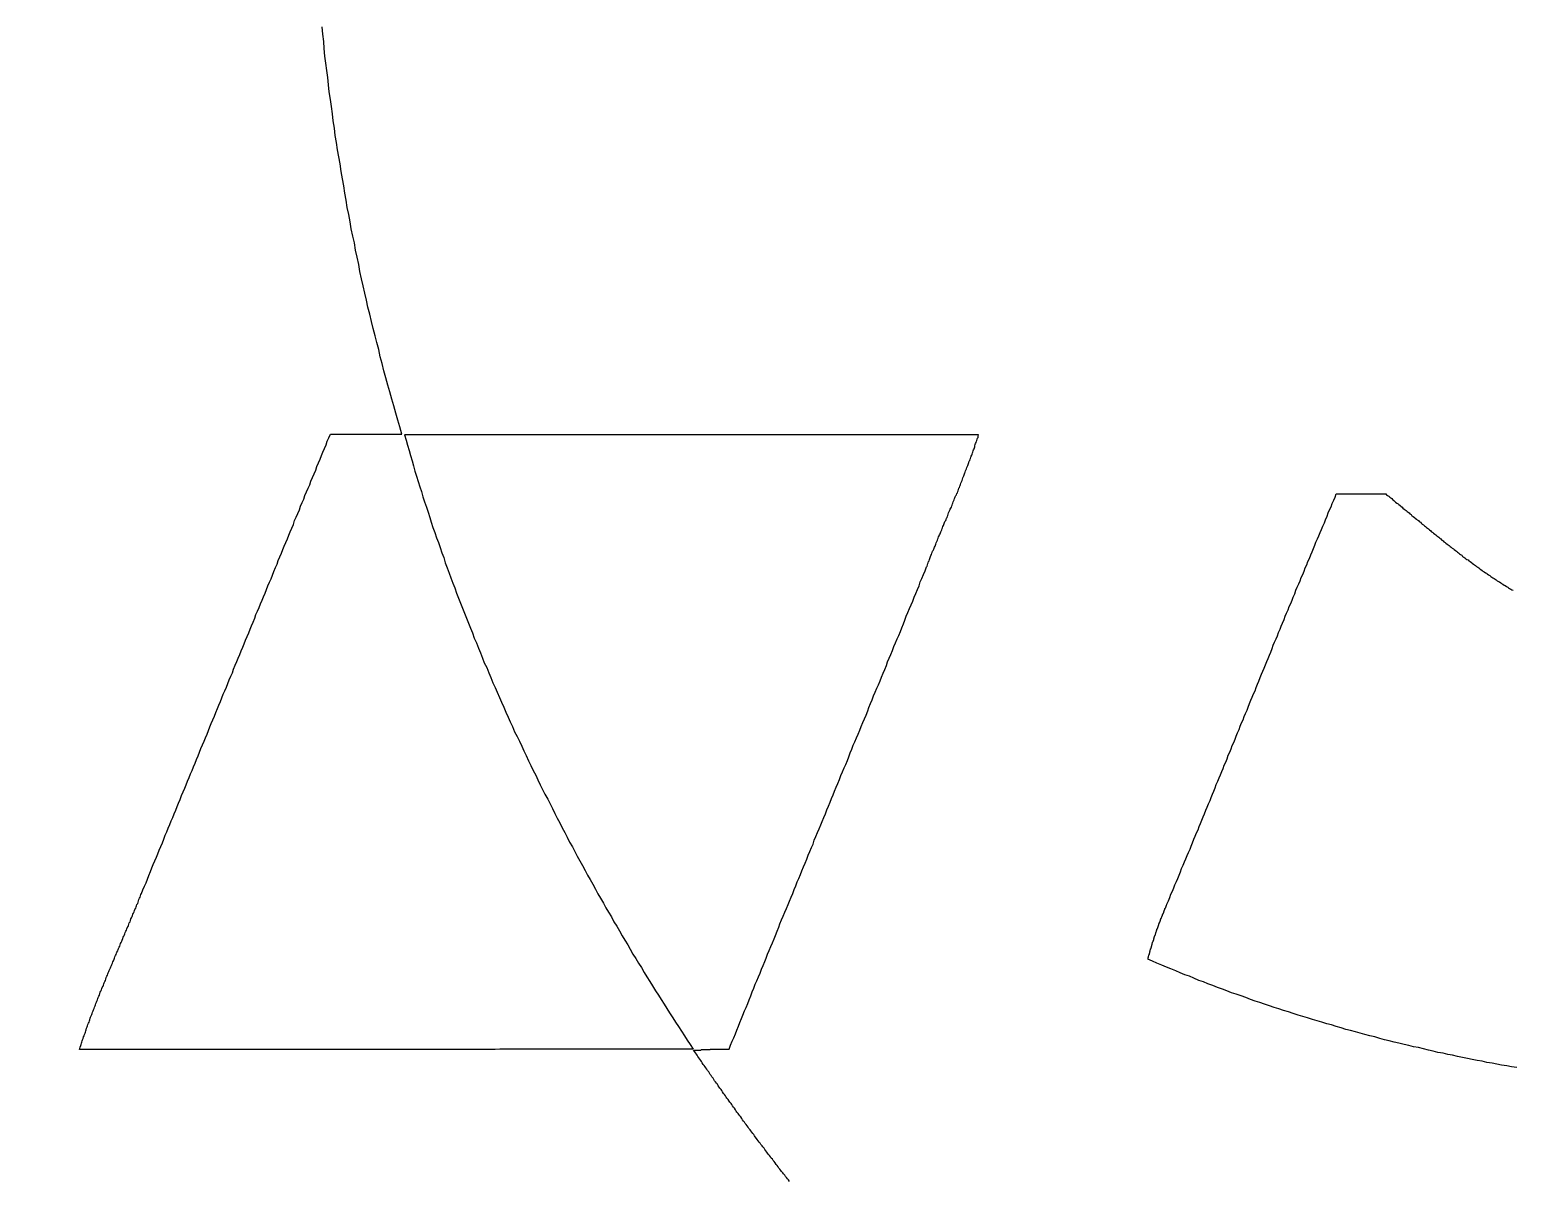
# Model space of a CAD drawing. Extents: x 0 to 712, y 0 to 505.
# Drawn here: x 165.44 to 181.64, y 425 to 437.59 of the extents above; entities that cross this region are included whole.
import ezdxf

# ---------------------------------------------------------------- set-up
doc = ezdxf.new("R2010")
doc.units = 0
doc.layers.add('GRAVIRANJE', color=3, linetype='CONTINUOUS')
doc.layers.add('IZREZ', color=7, linetype='CONTINUOUS')

msp = doc.modelspace()

# ---------------------------------------------------------------- linework, layer by layer
at = {"layer": 'GRAVIRANJE'}
for points in [[(173.743, 424.991), (173.73, 425.009), (173.721, 425.022), (173.708, 425.035), (173.699, 425.048), (173.691, 425.061), (173.678, 425.074), (173.669, 425.087), (173.656, 425.1), (173.647, 425.113), (173.638, 425.126), (173.625, 425.139), (173.617, 425.153), (173.608, 425.166), (173.595, 425.179), (173.586, 425.196), (173.573, 425.209), (173.564, 425.222), (173.556, 425.235), (173.543, 425.248), (173.534, 425.261), (173.525, 425.275), (173.512, 425.288), (173.503, 425.301), (173.495, 425.314), (173.482, 425.327), (173.473, 425.34), (173.464, 425.357), (173.451, 425.37), (173.442, 425.383), (173.429, 425.396), (173.421, 425.41), (173.412, 425.423), (173.399, 425.436), (173.39, 425.449), (173.381, 425.462), (173.368, 425.479), (173.36, 425.492), (173.351, 425.505), (173.342, 425.518), (173.329, 425.532), (173.32, 425.545), (173.312, 425.558), (173.299, 425.571), (173.29, 425.584), (173.281, 425.601), (173.268, 425.614), (173.259, 425.627), (173.251, 425.64), (173.238, 425.653), (173.229, 425.667), (173.22, 425.68), (173.212, 425.697), (173.199, 425.71), (173.19, 425.723), (173.181, 425.736), (173.168, 425.749), (173.159, 425.762), (173.151, 425.775), (173.142, 425.793), (173.129, 425.806), (173.12, 425.819), (173.111, 425.832), (173.103, 425.845), (173.09, 425.858), (173.081, 425.871), (173.072, 425.889), (173.059, 425.902), (173.05, 425.915), (173.042, 425.928), (173.033, 425.941), (173.02, 425.954), (173.011, 425.971), (173.002, 425.985), (172.994, 425.998), (172.981, 426.011), (172.972, 426.024), (172.963, 426.037), (172.955, 426.054), (172.946, 426.067), (172.933, 426.08), (172.924, 426.093), (172.915, 426.107), (172.907, 426.12), (172.894, 426.137), (172.885, 426.15), (172.876, 426.163), (172.867, 426.176), (172.859, 426.189), (172.846, 426.207), (172.837, 426.22), (172.828, 426.233), (172.82, 426.246), (172.811, 426.259), (172.798, 426.272), (172.789, 426.289), (172.78, 426.303), (172.772, 426.316), (172.763, 426.329), (172.75, 426.342), (172.741, 426.359), (172.732, 426.372), (172.724, 426.385), (172.715, 426.398), (172.706, 426.411), (172.693, 426.429), (172.698, 426.429), (172.702, 426.429), (172.702, 426.429), (172.706, 426.429), (172.711, 426.429), (172.715, 426.429), (172.715, 426.429), (172.719, 426.429), (172.724, 426.429), (172.724, 426.429), (172.728, 426.429), (172.732, 426.429), (172.732, 426.429), (172.737, 426.429), (172.741, 426.429), (172.745, 426.429), (172.745, 426.429), (172.75, 426.429), (172.754, 426.429), (172.754, 426.429), (172.759, 426.429), (172.763, 426.429), (172.763, 426.429), (172.767, 426.429), (172.772, 426.429), (172.776, 426.433), (172.776, 426.433), (172.78, 426.433), (172.785, 426.433), (172.785, 426.433), (172.789, 426.433), (172.793, 426.433), (172.793, 426.433), (172.798, 426.433), (172.802, 426.433), (172.806, 426.433), (172.806, 426.433), (172.811, 426.433), (172.815, 426.433), (172.815, 426.433), (172.82, 426.433), (172.824, 426.433), (172.824, 426.433), (172.828, 426.433), (172.833, 426.433), (172.837, 426.433), (172.837, 426.433), (172.841, 426.433), (172.846, 426.433), (172.846, 426.433), (172.85, 426.433), (172.854, 426.433), (172.859, 426.433), (172.859, 426.433), (172.863, 426.433), (172.867, 426.433), (172.867, 426.433), (172.872, 426.433), (172.876, 426.433), (172.876, 426.438), (172.881, 426.438), (172.885, 426.438), (172.889, 426.438), (172.889, 426.438), (172.894, 426.438), (172.898, 426.438), (172.898, 426.438), (172.902, 426.438), (172.907, 426.438), (172.911, 426.438), (172.911, 426.438), (172.915, 426.438), (172.92, 426.438), (172.92, 426.438), (172.924, 426.438), (172.928, 426.438), (172.928, 426.438), (172.933, 426.438), (172.937, 426.438), (172.942, 426.438), (172.942, 426.438), (172.946, 426.438), (172.95, 426.438), (172.95, 426.438), (172.955, 426.438), (172.959, 426.438), (172.959, 426.438), (172.963, 426.438), (172.968, 426.438), (172.972, 426.438), (172.972, 426.438), (172.976, 426.438), (172.981, 426.438), (172.981, 426.438), (172.985, 426.438), (172.989, 426.438), (172.994, 426.438), (172.994, 426.438), (172.998, 426.438), (173.002, 426.438), (173.002, 426.438), (173.007, 426.438), (173.011, 426.438), (173.011, 426.438), (173.016, 426.438), (173.02, 426.438), (173.024, 426.438), (173.024, 426.438), (173.029, 426.438), (173.033, 426.438), (173.033, 426.438), (173.037, 426.438), (173.042, 426.438), (173.042, 426.438), (173.046, 426.438), (173.05, 426.438), (173.05, 426.438), (173.055, 426.438), (173.059, 426.438), (173.063, 426.438), (173.063, 426.438), (173.068, 426.438), (173.072, 426.438), (173.072, 426.438), (173.077, 426.438), (173.081, 426.438), (173.081, 426.438), (173.098, 426.481), (173.116, 426.525), (173.133, 426.564), (173.151, 426.607), (173.168, 426.647), (173.185, 426.69), (173.199, 426.729), (173.216, 426.773), (173.233, 426.812), (173.251, 426.856), (173.268, 426.895), (173.286, 426.939), (173.303, 426.978), (173.32, 427.021), (173.334, 427.065), (173.351, 427.104), (173.368, 427.148), (173.386, 427.187), (173.403, 427.23), (173.421, 427.27), (173.438, 427.313), (173.456, 427.352), (173.473, 427.396), (173.486, 427.435), (173.503, 427.479), (173.521, 427.518), (173.538, 427.561), (173.556, 427.601), (173.573, 427.644), (173.591, 427.683), (173.608, 427.727), (173.625, 427.771), (173.638, 427.81), (173.656, 427.853), (173.673, 427.892), (173.691, 427.936), (173.708, 427.975), (173.726, 428.019), (173.743, 428.058), (173.76, 428.102), (173.778, 428.141), (173.795, 428.184), (173.813, 428.224), (173.826, 428.267), (173.843, 428.306), (173.861, 428.35), (173.878, 428.389), (173.895, 428.433), (173.913, 428.472), (173.93, 428.515), (173.948, 428.559), (173.965, 428.598), (173.983, 428.642), (174, 428.681), (174.013, 428.724), (174.031, 428.764), (174.048, 428.807), (174.065, 428.846), (174.083, 428.89), (174.1, 428.929), (174.118, 428.973), (174.135, 429.012), (174.152, 429.056), (174.17, 429.095), (174.187, 429.138), (174.2, 429.178), (174.218, 429.221), (174.235, 429.26), (174.253, 429.304), (174.27, 429.343), (174.288, 429.387), (174.305, 429.43), (174.322, 429.469), (174.34, 429.513), (174.357, 429.552), (174.375, 429.596), (174.392, 429.635), (174.405, 429.678), (174.423, 429.718), (174.44, 429.761), (174.457, 429.8), (174.475, 429.844), (174.492, 429.883), (174.51, 429.927), (174.527, 429.966), (174.545, 430.009), (174.562, 430.049), (174.579, 430.092), (174.597, 430.136), (174.61, 430.175), (174.627, 430.219), (174.645, 430.258), (174.662, 430.301), (174.68, 430.341), (174.697, 430.384), (174.714, 430.423), (174.732, 430.467), (174.749, 430.506), (174.767, 430.55), (174.784, 430.589), (174.802, 430.632), (174.815, 430.672), (174.832, 430.715), (174.849, 430.754), (174.867, 430.798), (174.884, 430.841), (174.902, 430.881), (174.919, 430.924), (174.937, 430.963), (174.954, 431.007), (174.971, 431.046), (174.989, 431.09), (175.002, 431.129), (175.019, 431.173), (175.037, 431.212), (175.054, 431.255), (175.072, 431.295), (175.089, 431.338), (175.106, 431.382), (175.124, 431.421), (175.141, 431.464), (175.159, 431.504), (175.172, 431.547), (175.189, 431.586), (175.207, 431.63), (175.224, 431.669), (175.241, 431.713), (175.246, 431.721), (175.25, 431.734), (175.255, 431.748), (175.259, 431.756), (175.263, 431.769), (175.268, 431.778), (175.272, 431.791), (175.276, 431.804), (175.281, 431.813), (175.285, 431.826), (175.289, 431.835), (175.294, 431.848), (175.298, 431.861), (175.302, 431.87), (175.307, 431.883), (175.311, 431.891), (175.32, 431.904), (175.324, 431.917), (175.329, 431.926), (175.333, 431.939), (175.337, 431.948), (175.342, 431.961), (175.346, 431.974), (175.35, 431.983), (175.355, 431.996), (175.359, 432.005), (175.363, 432.018), (175.368, 432.026), (175.372, 432.039), (175.377, 432.052), (175.381, 432.061), (175.39, 432.074), (175.394, 432.083), (175.398, 432.096), (175.403, 432.109), (175.407, 432.118), (175.411, 432.131), (175.416, 432.14), (175.42, 432.153), (175.424, 432.166), (175.429, 432.174), (175.433, 432.187), (175.437, 432.196), (175.442, 432.209), (175.451, 432.218), (175.455, 432.231), (175.459, 432.244), (175.464, 432.253), (175.468, 432.266), (175.472, 432.275), (175.477, 432.288), (175.481, 432.301), (175.485, 432.309), (175.49, 432.323), (175.494, 432.331), (175.498, 432.344), (175.507, 432.353), (175.512, 432.366), (175.516, 432.379), (175.52, 432.388), (175.525, 432.401), (175.529, 432.41), (175.533, 432.423), (175.538, 432.436), (175.542, 432.445), (175.546, 432.458), (175.551, 432.466), (175.555, 432.479), (175.559, 432.492), (175.568, 432.501), (175.573, 432.514), (175.577, 432.523), (175.581, 432.536), (175.586, 432.545), (175.59, 432.558), (175.594, 432.571), (175.599, 432.58), (175.603, 432.593), (175.607, 432.601), (175.612, 432.614), (175.616, 432.627), (175.62, 432.636), (175.625, 432.649), (175.629, 432.658), (175.634, 432.671), (175.638, 432.684), (175.642, 432.693), (175.647, 432.706), (175.651, 432.719), (175.655, 432.728), (175.66, 432.741), (175.664, 432.749), (175.668, 432.762), (175.673, 432.776), (175.677, 432.784), (175.681, 432.797), (175.686, 432.806), (175.69, 432.819), (175.695, 432.832), (175.699, 432.841), (175.703, 432.854), (175.708, 432.867), (175.712, 432.876), (175.716, 432.889), (175.721, 432.898), (175.725, 432.911), (175.729, 432.924), (175.734, 432.932), (175.738, 432.945), (175.742, 432.959), (175.747, 432.967), (175.751, 432.98), (175.755, 432.993), (175.76, 433.002), (175.764, 433.015), (175.769, 433.024), (175.769, 433.037), (175.773, 433.05), (175.777, 433.059), (175.782, 433.072), (175.786, 433.085), (175.79, 433.094), (175.795, 433.107), (175.799, 433.12), (175.803, 433.128), (175.803, 433.141), (175.808, 433.155), (175.76, 433.155), (175.712, 433.155), (175.66, 433.155), (175.612, 433.155), (175.564, 433.155), (175.512, 433.155), (175.464, 433.155), (175.416, 433.155), (175.363, 433.155), (175.316, 433.155), (175.268, 433.155), (175.215, 433.155), (175.167, 433.155), (175.12, 433.155), (175.067, 433.155), (175.019, 433.155), (174.971, 433.155), (174.919, 433.155), (174.871, 433.155), (174.823, 433.155), (174.771, 433.155), (174.723, 433.155), (174.675, 433.155), (174.623, 433.155), (174.575, 433.155), (174.527, 433.155), (174.475, 433.155), (174.427, 433.155), (174.379, 433.155), (174.327, 433.155), (174.279, 433.155), (174.231, 433.155), (174.179, 433.155), (174.131, 433.155), (174.078, 433.155), (174.031, 433.155), (173.983, 433.155), (173.93, 433.155), (173.882, 433.155), (173.834, 433.155), (173.782, 433.155), (173.734, 433.155), (173.686, 433.155), (173.634, 433.155), (173.586, 433.155), (173.538, 433.155), (173.486, 433.155), (173.438, 433.155), (173.39, 433.155), (173.338, 433.155), (173.29, 433.155), (173.242, 433.155), (173.19, 433.155), (173.142, 433.155), (173.094, 433.155), (173.042, 433.155), (172.994, 433.155), (172.946, 433.155), (172.894, 433.155), (172.846, 433.155), (172.793, 433.155), (172.745, 433.155), (172.698, 433.155), (172.645, 433.155), (172.597, 433.155), (172.549, 433.155), (172.497, 433.155), (172.449, 433.155), (172.401, 433.155), (172.349, 433.155), (172.301, 433.155), (172.253, 433.155), (172.201, 433.155), (172.153, 433.155), (172.105, 433.155), (172.053, 433.155), (172.005, 433.155), (171.957, 433.155), (171.905, 433.155), (171.857, 433.155), (171.809, 433.155), (171.757, 433.155), (171.709, 433.155), (171.661, 433.155), (171.609, 433.155), (171.561, 433.155), (171.508, 433.155), (171.46, 433.155), (171.413, 433.155), (171.36, 433.155), (171.312, 433.155), (171.264, 433.155), (171.212, 433.155), (171.164, 433.155), (171.116, 433.155), (171.064, 433.155), (171.016, 433.155), (170.968, 433.155), (170.916, 433.155), (170.868, 433.155), (170.82, 433.155), (170.768, 433.155), (170.72, 433.155), (170.672, 433.155), (170.62, 433.155), (170.572, 433.155), (170.524, 433.155), (170.472, 433.155), (170.424, 433.155), (170.376, 433.155), (170.324, 433.155), (170.276, 433.155), (170.228, 433.155), (170.175, 433.155), (170.128, 433.155), (170.08, 433.155), (170.027, 433.155), (169.979, 433.155), (169.932, 433.155), (169.879, 433.155), (169.831, 433.155), (169.783, 433.155), (169.731, 433.155), (169.683, 433.155), (169.635, 433.155), (169.583, 433.155), (169.535, 433.155), (169.553, 433.098), (169.566, 433.041), (169.583, 432.985), (169.6, 432.928), (169.618, 432.871), (169.631, 432.815), (169.648, 432.758), (169.666, 432.702), (169.683, 432.645), (169.701, 432.588), (169.718, 432.536), (169.735, 432.479), (169.753, 432.423), (169.775, 432.366), (169.792, 432.309), (169.81, 432.253), (169.827, 432.201), (169.844, 432.144), (169.866, 432.087), (169.884, 432.031), (169.905, 431.978), (169.923, 431.922), (169.94, 431.865), (169.962, 431.813), (169.979, 431.756), (170.001, 431.7), (170.023, 431.643), (170.04, 431.591), (170.062, 431.534), (170.084, 431.482), (170.101, 431.425), (170.123, 431.369), (170.145, 431.316), (170.167, 431.26), (170.189, 431.207), (170.21, 431.151), (170.232, 431.098), (170.254, 431.042), (170.276, 430.99), (170.297, 430.933), (170.319, 430.881), (170.341, 430.824), (170.363, 430.772), (170.385, 430.715), (170.406, 430.663), (170.432, 430.611), (170.454, 430.554), (170.476, 430.502), (170.498, 430.445), (170.524, 430.393), (170.546, 430.341), (170.572, 430.284), (170.594, 430.232), (170.62, 430.179), (170.642, 430.123), (170.668, 430.07), (170.689, 430.018), (170.716, 429.966), (170.737, 429.909), (170.764, 429.857), (170.79, 429.805), (170.816, 429.752), (170.838, 429.7), (170.864, 429.648), (170.89, 429.591), (170.916, 429.539), (170.942, 429.487), (170.968, 429.435), (170.99, 429.382), (171.016, 429.33), (171.042, 429.278), (171.068, 429.225), (171.099, 429.173), (171.125, 429.121), (171.151, 429.069), (171.177, 429.016), (171.203, 428.964), (171.23, 428.912), (171.256, 428.86), (171.286, 428.807), (171.312, 428.755), (171.339, 428.703), (171.369, 428.65), (171.395, 428.598), (171.421, 428.55), (171.452, 428.498), (171.478, 428.446), (171.508, 428.393), (171.535, 428.341), (171.565, 428.293), (171.591, 428.241), (171.622, 428.189), (171.648, 428.136), (171.678, 428.089), (171.709, 428.036), (171.735, 427.984), (171.765, 427.936), (171.796, 427.884), (171.822, 427.831), (171.853, 427.784), (171.883, 427.731), (171.913, 427.679), (171.944, 427.631), (171.974, 427.579), (172.001, 427.531), (172.031, 427.479), (172.062, 427.431), (172.092, 427.378), (172.123, 427.331), (172.153, 427.278), (172.184, 427.23), (172.214, 427.178), (172.245, 427.13), (172.279, 427.078), (172.31, 427.03), (172.34, 426.982), (172.371, 426.93), (172.401, 426.882), (172.432, 426.834), (172.467, 426.782), (172.497, 426.734), (172.528, 426.686), (172.563, 426.634), (172.593, 426.586), (172.624, 426.538), (172.658, 426.49), (172.689, 426.438), (172.637, 426.438), (172.584, 426.438), (172.532, 426.438), (172.48, 426.438), (172.423, 426.438), (172.371, 426.438), (172.319, 426.438), (172.266, 426.438), (172.214, 426.438), (172.162, 426.438), (172.11, 426.438), (172.057, 426.438), (172.001, 426.438), (171.948, 426.438), (171.896, 426.438), (171.844, 426.438), (171.792, 426.438), (171.739, 426.438), (171.687, 426.438), (171.635, 426.438), (171.578, 426.438), (171.526, 426.438), (171.474, 426.438), (171.421, 426.438), (171.369, 426.438), (171.317, 426.438), (171.264, 426.438), (171.212, 426.438), (171.156, 426.438), (171.103, 426.438), (171.051, 426.438), (170.999, 426.438), (170.946, 426.438), (170.894, 426.438), (170.842, 426.438), (170.79, 426.438), (170.733, 426.438), (170.681, 426.438), (170.628, 426.438), (170.576, 426.438), (170.524, 426.433), (170.472, 426.433), (170.419, 426.433), (170.367, 426.433), (170.31, 426.433), (170.258, 426.433), (170.206, 426.433), (170.154, 426.433), (170.101, 426.433), (170.049, 426.433), (169.997, 426.433), (169.945, 426.433), (169.888, 426.433), (169.836, 426.433), (169.783, 426.433), (169.731, 426.433), (169.679, 426.433), (169.627, 426.433), (169.574, 426.433), (169.522, 426.433), (169.465, 426.433), (169.413, 426.433), (169.361, 426.433), (169.309, 426.433), (169.256, 426.433), (169.204, 426.433), (169.152, 426.433), (169.095, 426.433), (169.043, 426.433), (168.991, 426.433), (168.938, 426.433), (168.886, 426.433), (168.834, 426.433), (168.782, 426.433), (168.729, 426.433), (168.673, 426.433), (168.62, 426.433), (168.568, 426.433), (168.516, 426.433), (168.464, 426.433), (168.411, 426.433), (168.359, 426.433), (168.307, 426.433), (168.25, 426.433), (168.198, 426.433), (168.146, 426.433), (168.093, 426.433), (168.041, 426.433), (167.989, 426.433), (167.936, 426.433), (167.884, 426.433), (167.828, 426.433), (167.775, 426.433), (167.723, 426.433), (167.671, 426.433), (167.618, 426.433), (167.566, 426.433), (167.514, 426.433), (167.462, 426.433), (167.405, 426.433), (167.353, 426.433), (167.3, 426.433), (167.248, 426.433), (167.196, 426.433), (167.144, 426.433), (167.091, 426.433), (167.039, 426.433), (166.983, 426.433), (166.93, 426.433), (166.878, 426.433), (166.826, 426.433), (166.773, 426.433), (166.721, 426.433), (166.669, 426.433), (166.617, 426.433), (166.56, 426.433), (166.508, 426.433), (166.455, 426.433), (166.403, 426.433), (166.351, 426.433), (166.299, 426.433), (166.246, 426.433), (166.194, 426.433), (166.137, 426.433), (166.085, 426.433), (166.033, 426.433), (165.981, 426.433), (165.985, 426.446), (165.989, 426.459), (165.994, 426.477), (165.998, 426.49), (166.002, 426.503), (166.007, 426.516), (166.011, 426.529), (166.015, 426.542), (166.02, 426.555), (166.024, 426.573), (166.033, 426.586), (166.037, 426.599), (166.042, 426.612), (166.046, 426.625), (166.05, 426.638), (166.055, 426.651), (166.059, 426.668), (166.063, 426.682), (166.068, 426.695), (166.072, 426.708), (166.081, 426.721), (166.085, 426.734), (166.09, 426.747), (166.094, 426.76), (166.098, 426.777), (166.103, 426.79), (166.107, 426.803), (166.116, 426.817), (166.12, 426.83), (166.124, 426.843), (166.129, 426.856), (166.133, 426.869), (166.142, 426.882), (166.146, 426.899), (166.151, 426.912), (166.155, 426.925), (166.159, 426.939), (166.168, 426.952), (166.172, 426.965), (166.177, 426.978), (166.181, 426.991), (166.185, 427.004), (166.194, 427.017), (166.198, 427.03), (166.203, 427.047), (166.207, 427.06), (166.216, 427.074), (166.22, 427.087), (166.225, 427.1), (166.229, 427.113), (166.238, 427.126), (166.242, 427.139), (166.246, 427.152), (166.251, 427.165), (166.259, 427.178), (166.264, 427.191), (166.268, 427.204), (166.272, 427.222), (166.281, 427.235), (166.286, 427.248), (166.29, 427.261), (166.294, 427.274), (166.303, 427.287), (166.307, 427.3), (166.312, 427.313), (166.32, 427.326), (166.325, 427.339), (166.329, 427.352), (166.333, 427.365), (166.342, 427.378), (166.347, 427.392), (166.351, 427.405), (166.36, 427.422), (166.364, 427.435), (166.368, 427.448), (166.373, 427.461), (166.381, 427.474), (166.386, 427.487), (166.39, 427.5), (166.399, 427.514), (166.403, 427.527), (166.408, 427.54), (166.416, 427.553), (166.421, 427.566), (166.425, 427.579), (166.429, 427.592), (166.438, 427.605), (166.442, 427.618), (166.447, 427.631), (166.455, 427.649), (166.46, 427.662), (166.464, 427.675), (166.473, 427.688), (166.477, 427.701), (166.482, 427.714), (166.486, 427.727), (166.495, 427.74), (166.499, 427.753), (166.503, 427.766), (166.512, 427.779), (166.516, 427.792), (166.521, 427.805), (166.525, 427.818), (166.534, 427.831), (166.538, 427.845), (166.543, 427.862), (166.551, 427.875), (166.556, 427.888), (166.56, 427.901), (166.564, 427.914), (166.573, 427.927), (166.577, 427.94), (166.582, 427.953), (166.586, 427.967), (166.595, 427.98), (166.599, 427.993), (166.604, 428.006), (166.608, 428.019), (166.617, 428.032), (166.621, 428.045), (166.625, 428.062), (166.63, 428.075), (166.638, 428.089), (166.643, 428.102), (166.647, 428.115), (166.651, 428.128), (166.66, 428.141), (166.673, 428.18), (166.691, 428.219), (166.708, 428.258), (166.725, 428.298), (166.739, 428.337), (166.756, 428.38), (166.773, 428.42), (166.786, 428.459), (166.804, 428.498), (166.821, 428.537), (166.839, 428.576), (166.852, 428.616), (166.869, 428.655), (166.887, 428.694), (166.904, 428.733), (166.917, 428.777), (166.935, 428.816), (166.952, 428.855), (166.969, 428.894), (166.983, 428.934), (167, 428.973), (167.017, 429.012), (167.035, 429.051), (167.048, 429.09), (167.065, 429.13), (167.083, 429.169), (167.096, 429.212), (167.113, 429.252), (167.131, 429.291), (167.148, 429.33), (167.161, 429.369), (167.179, 429.408), (167.196, 429.448), (167.213, 429.487), (167.226, 429.526), (167.244, 429.565), (167.261, 429.604), (167.279, 429.644), (167.292, 429.687), (167.309, 429.726), (167.327, 429.766), (167.344, 429.805), (167.357, 429.844), (167.375, 429.883), (167.392, 429.922), (167.405, 429.962), (167.422, 430.001), (167.44, 430.04), (167.457, 430.079), (167.47, 430.118), (167.488, 430.162), (167.505, 430.201), (167.523, 430.24), (167.536, 430.28), (167.553, 430.319), (167.571, 430.358), (167.588, 430.397), (167.601, 430.436), (167.618, 430.476), (167.636, 430.515), (167.653, 430.554), (167.666, 430.593), (167.684, 430.637), (167.701, 430.676), (167.714, 430.715), (167.732, 430.754), (167.749, 430.794), (167.767, 430.833), (167.78, 430.872), (167.797, 430.911), (167.814, 430.95), (167.832, 430.99), (167.845, 431.029), (167.862, 431.068), (167.88, 431.107), (167.897, 431.151), (167.91, 431.19), (167.928, 431.229), (167.945, 431.268), (167.958, 431.308), (167.976, 431.347), (167.993, 431.386), (168.011, 431.425), (168.024, 431.464), (168.041, 431.504), (168.058, 431.543), (168.076, 431.582), (168.089, 431.621), (168.106, 431.66), (168.124, 431.704), (168.141, 431.743), (168.154, 431.782), (168.172, 431.822), (168.189, 431.861), (168.202, 431.9), (168.22, 431.939), (168.237, 431.978), (168.254, 432.018), (168.268, 432.057), (168.285, 432.096), (168.302, 432.135), (168.32, 432.174), (168.333, 432.218), (168.35, 432.257), (168.368, 432.296), (168.385, 432.336), (168.398, 432.375), (168.416, 432.414), (168.433, 432.453), (168.446, 432.492), (168.464, 432.532), (168.481, 432.571), (168.498, 432.61), (168.511, 432.649), (168.529, 432.688), (168.546, 432.728), (168.564, 432.771), (168.577, 432.81), (168.594, 432.85), (168.612, 432.889), (168.625, 432.928), (168.642, 432.967), (168.66, 433.006), (168.677, 433.046), (168.69, 433.085), (168.707, 433.124), (168.725, 433.163), (168.729, 433.163), (168.738, 433.163), (168.742, 433.163), (168.751, 433.163), (168.755, 433.163), (168.76, 433.163), (168.768, 433.163), (168.773, 433.163), (168.782, 433.163), (168.786, 433.163), (168.79, 433.163), (168.799, 433.163), (168.803, 433.163), (168.812, 433.163), (168.816, 433.163), (168.821, 433.163), (168.829, 433.163), (168.834, 433.163), (168.843, 433.163), (168.847, 433.163), (168.856, 433.163), (168.86, 433.163), (168.864, 433.163), (168.873, 433.163), (168.877, 433.163), (168.886, 433.163), (168.89, 433.163), (168.895, 433.163), (168.903, 433.163), (168.908, 433.163), (168.917, 433.163), (168.921, 433.163), (168.93, 433.163), (168.934, 433.163), (168.938, 433.163), (168.947, 433.163), (168.951, 433.163), (168.96, 433.163), (168.964, 433.163), (168.969, 433.163), (168.978, 433.163), (168.982, 433.163), (168.991, 433.163), (168.995, 433.163), (168.999, 433.163), (169.008, 433.163), (169.012, 433.163), (169.021, 433.163), (169.025, 433.163), (169.034, 433.163), (169.039, 433.163), (169.043, 433.163), (169.052, 433.163), (169.056, 433.163), (169.065, 433.163), (169.069, 433.163), (169.073, 433.163), (169.082, 433.163), (169.086, 433.163), (169.095, 433.163), (169.1, 433.163), (169.104, 433.163), (169.113, 433.163), (169.117, 433.163), (169.126, 433.163), (169.13, 433.163), (169.139, 433.163), (169.143, 433.163), (169.147, 433.163), (169.156, 433.163), (169.161, 433.163), (169.169, 433.163), (169.174, 433.163), (169.178, 433.163), (169.187, 433.163), (169.191, 433.163), (169.2, 433.163), (169.204, 433.163), (169.213, 433.163), (169.217, 433.163), (169.221, 433.163), (169.23, 433.163), (169.235, 433.163), (169.243, 433.163), (169.248, 433.163), (169.252, 433.163), (169.261, 433.163), (169.265, 433.163), (169.274, 433.163), (169.278, 433.163), (169.282, 433.163), (169.291, 433.163), (169.296, 433.163), (169.304, 433.163), (169.309, 433.163), (169.317, 433.163), (169.322, 433.163), (169.326, 433.163), (169.335, 433.163), (169.339, 433.163), (169.348, 433.163), (169.352, 433.163), (169.357, 433.163), (169.365, 433.163), (169.37, 433.163), (169.378, 433.163), (169.383, 433.163), (169.391, 433.163), (169.396, 433.163), (169.4, 433.163), (169.409, 433.163), (169.413, 433.163), (169.422, 433.163), (169.426, 433.163), (169.431, 433.163), (169.439, 433.163), (169.444, 433.163), (169.452, 433.163), (169.457, 433.163), (169.461, 433.163), (169.47, 433.163), (169.474, 433.163), (169.483, 433.163), (169.487, 433.163), (169.496, 433.163), (169.5, 433.163), (169.505, 433.163), (169.483, 433.242), (169.461, 433.316), (169.439, 433.394), (169.418, 433.473), (169.396, 433.547), (169.374, 433.625), (169.352, 433.699), (169.33, 433.777), (169.309, 433.856), (169.291, 433.934), (169.269, 434.008), (169.252, 434.087), (169.23, 434.165), (169.213, 434.239), (169.191, 434.318), (169.174, 434.396), (169.156, 434.474), (169.134, 434.553), (169.117, 434.627), (169.1, 434.705), (169.082, 434.784), (169.065, 434.862), (169.047, 434.94), (169.034, 435.019), (169.017, 435.097), (168.999, 435.176), (168.986, 435.254), (168.969, 435.328), (168.951, 435.407), (168.938, 435.485), (168.925, 435.563), (168.908, 435.642), (168.895, 435.72), (168.882, 435.799), (168.869, 435.877), (168.856, 435.955), (168.843, 436.034), (168.829, 436.117), (168.816, 436.195), (168.803, 436.273), (168.79, 436.352), (168.777, 436.43), (168.768, 436.509), (168.755, 436.587), (168.747, 436.665), (168.734, 436.744), (168.725, 436.822), (168.712, 436.905), (168.703, 436.983), (168.694, 437.062), (168.686, 437.14), (168.673, 437.219), (168.664, 437.297), (168.655, 437.38), (168.651, 437.458), (168.642, 437.537), (168.633, 437.615)], [(181.693, 426.237), (181.636, 426.246), (181.584, 426.255), (181.527, 426.263), (181.475, 426.276), (181.423, 426.285), (181.366, 426.294), (181.314, 426.307), (181.261, 426.316), (181.205, 426.324), (181.153, 426.337), (181.1, 426.346), (181.044, 426.359), (180.991, 426.372), (180.939, 426.381), (180.887, 426.394), (180.83, 426.403), (180.778, 426.416), (180.726, 426.429), (180.673, 426.442), (180.617, 426.455), (180.565, 426.464), (180.512, 426.477), (180.46, 426.49), (180.403, 426.503), (180.351, 426.516), (180.299, 426.529), (180.247, 426.542), (180.194, 426.555), (180.142, 426.573), (180.085, 426.586), (180.033, 426.599), (179.981, 426.612), (179.929, 426.629), (179.876, 426.642), (179.824, 426.655), (179.772, 426.673), (179.719, 426.686), (179.667, 426.703), (179.615, 426.716), (179.563, 426.734), (179.51, 426.747), (179.458, 426.764), (179.406, 426.782), (179.354, 426.795), (179.301, 426.812), (179.249, 426.83), (179.197, 426.847), (179.144, 426.86), (179.092, 426.878), (179.04, 426.895), (178.988, 426.912), (178.935, 426.93), (178.883, 426.947), (178.831, 426.965), (178.783, 426.982), (178.731, 427.004), (178.678, 427.021), (178.626, 427.039), (178.574, 427.056), (178.522, 427.078), (178.474, 427.095), (178.421, 427.113), (178.369, 427.135), (178.317, 427.152), (178.269, 427.174), (178.217, 427.191), (178.164, 427.213), (178.116, 427.235), (178.064, 427.252), (178.012, 427.274), (177.964, 427.296), (177.912, 427.317), (177.864, 427.335), (177.812, 427.357), (177.759, 427.378), (177.711, 427.4), (177.659, 427.422), (177.663, 427.426), (177.663, 427.435), (177.663, 427.439), (177.668, 427.444), (177.668, 427.448), (177.668, 427.453), (177.668, 427.457), (177.672, 427.461), (177.672, 427.466), (177.672, 427.47), (177.676, 427.479), (177.676, 427.483), (177.676, 427.487), (177.681, 427.492), (177.681, 427.496), (177.681, 427.5), (177.681, 427.505), (177.685, 427.509), (177.685, 427.518), (177.685, 427.522), (177.69, 427.527), (177.69, 427.531), (177.69, 427.535), (177.694, 427.54), (177.694, 427.544), (177.694, 427.548), (177.698, 427.557), (177.698, 427.561), (177.698, 427.566), (177.703, 427.57), (177.703, 427.574), (177.703, 427.579), (177.707, 427.583), (177.707, 427.588), (177.707, 427.592), (177.711, 427.601), (177.711, 427.605), (177.711, 427.609), (177.716, 427.614), (177.716, 427.618), (177.716, 427.622), (177.72, 427.627), (177.72, 427.631), (177.724, 427.635), (177.724, 427.64), (177.724, 427.649), (177.729, 427.653), (177.729, 427.657), (177.729, 427.662), (177.733, 427.666), (177.733, 427.67), (177.733, 427.675), (177.737, 427.679), (177.737, 427.683), (177.742, 427.688), (177.742, 427.696), (177.742, 427.701), (177.746, 427.705), (177.746, 427.71), (177.746, 427.714), (177.751, 427.718), (177.751, 427.723), (177.755, 427.727), (177.755, 427.731), (177.755, 427.736), (177.759, 427.74), (177.759, 427.749), (177.764, 427.753), (177.764, 427.757), (177.764, 427.762), (177.768, 427.766), (177.768, 427.771), (177.772, 427.775), (177.772, 427.779), (177.772, 427.784), (177.777, 427.788), (177.777, 427.792), (177.781, 427.801), (177.781, 427.805), (177.781, 427.81), (177.785, 427.814), (177.785, 427.818), (177.79, 427.823), (177.79, 427.827), (177.79, 427.831), (177.794, 427.836), (177.794, 427.84), (177.798, 427.845), (177.798, 427.849), (177.798, 427.853), (177.803, 427.862), (177.803, 427.866), (177.807, 427.871), (177.807, 427.875), (177.807, 427.879), (177.812, 427.884), (177.812, 427.888), (177.816, 427.892), (177.816, 427.897), (177.82, 427.901), (177.82, 427.906), (177.82, 427.91), (177.825, 427.914), (177.825, 427.919), (177.829, 427.923), (177.829, 427.927), (177.833, 427.936), (177.833, 427.94), (177.833, 427.945), (177.838, 427.949), (177.838, 427.953), (177.842, 427.958), (177.842, 427.962), (177.846, 427.967), (177.846, 427.971), (177.846, 427.975), (177.851, 427.98), (177.851, 427.984), (177.855, 427.988), (177.855, 427.993), (177.859, 427.997), (177.859, 428.001), (177.859, 428.006), (177.864, 428.01), (177.864, 428.014), (177.868, 428.019), (177.868, 428.023), (177.886, 428.062), (177.899, 428.097), (177.912, 428.132), (177.929, 428.167), (177.942, 428.202), (177.955, 428.237), (177.973, 428.271), (177.986, 428.306), (178.003, 428.341), (178.016, 428.376), (178.029, 428.415), (178.047, 428.45), (178.06, 428.485), (178.073, 428.52), (178.09, 428.555), (178.103, 428.589), (178.121, 428.624), (178.134, 428.659), (178.147, 428.694), (178.164, 428.733), (178.177, 428.768), (178.19, 428.803), (178.208, 428.838), (178.221, 428.873), (178.234, 428.907), (178.251, 428.942), (178.265, 428.977), (178.278, 429.012), (178.295, 429.051), (178.308, 429.086), (178.321, 429.121), (178.339, 429.156), (178.352, 429.191), (178.365, 429.225), (178.382, 429.26), (178.395, 429.295), (178.408, 429.334), (178.426, 429.369), (178.439, 429.404), (178.452, 429.439), (178.469, 429.474), (178.482, 429.509), (178.495, 429.543), (178.513, 429.578), (178.526, 429.613), (178.539, 429.652), (178.556, 429.687), (178.569, 429.722), (178.583, 429.757), (178.6, 429.792), (178.613, 429.827), (178.626, 429.861), (178.639, 429.896), (178.657, 429.935), (178.67, 429.97), (178.683, 430.005), (178.7, 430.04), (178.713, 430.075), (178.726, 430.11), (178.744, 430.145), (178.757, 430.179), (178.77, 430.219), (178.787, 430.253), (178.8, 430.288), (178.813, 430.323), (178.831, 430.358), (178.844, 430.393), (178.857, 430.428), (178.874, 430.463), (178.887, 430.502), (178.901, 430.537), (178.918, 430.571), (178.931, 430.606), (178.944, 430.641), (178.962, 430.676), (178.975, 430.711), (178.988, 430.746), (179.005, 430.781), (179.018, 430.82), (179.031, 430.855), (179.044, 430.889), (179.062, 430.924), (179.075, 430.959), (179.088, 430.994), (179.105, 431.029), (179.118, 431.064), (179.131, 431.098), (179.149, 431.138), (179.162, 431.173), (179.175, 431.207), (179.192, 431.242), (179.205, 431.277), (179.223, 431.312), (179.236, 431.347), (179.249, 431.382), (179.266, 431.416), (179.279, 431.456), (179.293, 431.491), (179.31, 431.525), (179.323, 431.56), (179.336, 431.595), (179.354, 431.63), (179.367, 431.665), (179.38, 431.7), (179.397, 431.734), (179.41, 431.769), (179.428, 431.804), (179.441, 431.843), (179.454, 431.878), (179.471, 431.913), (179.484, 431.948), (179.497, 431.983), (179.515, 432.018), (179.528, 432.052), (179.545, 432.087), (179.558, 432.122), (179.571, 432.157), (179.589, 432.192), (179.602, 432.227), (179.619, 432.266), (179.632, 432.301), (179.645, 432.336), (179.663, 432.37), (179.676, 432.405), (179.693, 432.44), (179.706, 432.475), (179.719, 432.51), (179.724, 432.51), (179.728, 432.51), (179.733, 432.51), (179.737, 432.51), (179.741, 432.51), (179.746, 432.51), (179.75, 432.51), (179.754, 432.51), (179.759, 432.51), (179.763, 432.51), (179.767, 432.51), (179.772, 432.51), (179.776, 432.51), (179.78, 432.51), (179.785, 432.51), (179.789, 432.51), (179.793, 432.51), (179.798, 432.51), (179.802, 432.51), (179.807, 432.51), (179.811, 432.51), (179.815, 432.51), (179.82, 432.51), (179.824, 432.51), (179.828, 432.51), (179.833, 432.51), (179.837, 432.51), (179.841, 432.51), (179.846, 432.51), (179.85, 432.51), (179.854, 432.51), (179.859, 432.51), (179.863, 432.51), (179.863, 432.51), (179.868, 432.51), (179.872, 432.51), (179.876, 432.51), (179.881, 432.51), (179.885, 432.51), (179.889, 432.51), (179.894, 432.51), (179.898, 432.51), (179.902, 432.51), (179.907, 432.51), (179.911, 432.51), (179.915, 432.51), (179.92, 432.51), (179.924, 432.51), (179.929, 432.51), (179.933, 432.51), (179.937, 432.51), (179.942, 432.51), (179.946, 432.51), (179.95, 432.51), (179.955, 432.51), (179.959, 432.51), (179.963, 432.51), (179.968, 432.51), (179.972, 432.51), (179.976, 432.51), (179.981, 432.51), (179.985, 432.51), (179.99, 432.51), (179.994, 432.51), (179.998, 432.51), (180.003, 432.51), (180.007, 432.51), (180.011, 432.51), (180.016, 432.51), (180.02, 432.51), (180.02, 432.51), (180.024, 432.51), (180.029, 432.51), (180.033, 432.51), (180.037, 432.51), (180.042, 432.51), (180.046, 432.51), (180.051, 432.51), (180.055, 432.51), (180.059, 432.51), (180.064, 432.51), (180.068, 432.51), (180.072, 432.51), (180.077, 432.51), (180.081, 432.51), (180.085, 432.51), (180.09, 432.51), (180.094, 432.51), (180.098, 432.51), (180.103, 432.51), (180.107, 432.51), (180.111, 432.51), (180.116, 432.51), (180.12, 432.51), (180.125, 432.51), (180.129, 432.51), (180.133, 432.51), (180.138, 432.51), (180.142, 432.51), (180.146, 432.51), (180.151, 432.51), (180.155, 432.51), (180.159, 432.51), (180.164, 432.51), (180.164, 432.51), (180.168, 432.51), (180.172, 432.51), (180.177, 432.51), (180.181, 432.51), (180.186, 432.51), (180.19, 432.51), (180.194, 432.51), (180.199, 432.51), (180.203, 432.51), (180.207, 432.51), (180.212, 432.51), (180.216, 432.51), (180.22, 432.51), (180.225, 432.51), (180.229, 432.51), (180.233, 432.51), (180.238, 432.51), (180.242, 432.51), (180.247, 432.51), (180.251, 432.51), (180.255, 432.51), (180.26, 432.51), (180.268, 432.501), (180.281, 432.492), (180.294, 432.484), (180.303, 432.475), (180.316, 432.466), (180.325, 432.458), (180.338, 432.445), (180.347, 432.436), (180.36, 432.427), (180.368, 432.418), (180.382, 432.41), (180.395, 432.401), (180.403, 432.392), (180.416, 432.384), (180.425, 432.375), (180.438, 432.366), (180.447, 432.353), (180.46, 432.344), (180.473, 432.336), (180.482, 432.327), (180.495, 432.318), (180.504, 432.309), (180.517, 432.301), (180.525, 432.292), (180.538, 432.283), (180.547, 432.27), (180.56, 432.262), (180.573, 432.253), (180.582, 432.244), (180.595, 432.235), (180.604, 432.227), (180.617, 432.218), (180.625, 432.209), (180.639, 432.201), (180.652, 432.187), (180.66, 432.179), (180.673, 432.17), (180.682, 432.161), (180.695, 432.153), (180.704, 432.144), (180.717, 432.135), (180.726, 432.127), (180.739, 432.118), (180.752, 432.105), (180.761, 432.096), (180.774, 432.087), (180.782, 432.079), (180.795, 432.07), (180.808, 432.061), (180.817, 432.052), (180.83, 432.044), (180.839, 432.035), (180.852, 432.026), (180.861, 432.018), (180.874, 432.005), (180.887, 431.996), (180.896, 431.987), (180.909, 431.978), (180.917, 431.97), (180.93, 431.961), (180.943, 431.952), (180.952, 431.944), (180.965, 431.935), (180.974, 431.926), (180.987, 431.917), (181, 431.909), (181.009, 431.9), (181.022, 431.891), (181.035, 431.883), (181.044, 431.874), (181.057, 431.865), (181.065, 431.856), (181.079, 431.848), (181.092, 431.839), (181.1, 431.826), (181.113, 431.817), (181.126, 431.809), (181.135, 431.8), (181.148, 431.791), (181.161, 431.787), (181.17, 431.778), (181.183, 431.769), (181.196, 431.761), (181.205, 431.752), (181.218, 431.743), (181.231, 431.734), (181.24, 431.726), (181.253, 431.717), (181.266, 431.708), (181.279, 431.7), (181.288, 431.691), (181.301, 431.682), (181.314, 431.673), (181.322, 431.665), (181.336, 431.656), (181.349, 431.647), (181.362, 431.643), (181.37, 431.634), (181.383, 431.626), (181.397, 431.617), (181.41, 431.608), (181.418, 431.599), (181.431, 431.591), (181.444, 431.586), (181.457, 431.578), (181.466, 431.569), (181.479, 431.56), (181.492, 431.552), (181.505, 431.547), (181.518, 431.538), (181.527, 431.53), (181.54, 431.521), (181.553, 431.512), (181.566, 431.508), (181.579, 431.499), (181.593, 431.491), (181.601, 431.482), (181.614, 431.477), (181.627, 431.469), (181.64, 431.46), (181.654, 431.456)]]:
    msp.add_lwpolyline(points, dxfattribs=at)
at = {"layer": 'IZREZ'}
msp.add_open_spline([(354.524, 83.816), (356.554, 83.899), (358.583, 83.983), (360.613, 84.066), (360.613, 87.417), (360.613, 90.767), (360.613, 94.117), (358.583, 94.201), (356.554, 94.284), (354.524, 94.368), (354.524, 100.326), (354.524, 106.284), (354.524, 112.241), (354.524, 112.385), (354.524, 112.529), (354.524, 112.673), (352.184, 112.673), (349.845, 112.673), (347.505, 112.673), (347.505, 112.23), (347.505, 111.786), (347.505, 111.342), (346.772, 111.342), (346.039, 111.342), (345.305, 111.342), (345.305, 111.809), (345.305, 112.275), (345.305, 112.742), (344.824, 112.742), (344.343, 112.742), (343.862, 112.742), (343.862, 113.667), (343.862, 114.591), (343.862, 115.516), (344.343, 115.516), (344.824, 115.516), (345.305, 115.516), (345.305, 115.983), (345.305, 116.45), (345.305, 116.916), (346.039, 116.916), (346.772, 116.916), (347.505, 116.916), (347.505, 116.45), (347.505, 115.983), (347.505, 115.516), (349.845, 115.516), (352.184, 115.516), (354.524, 115.516), (354.524, 115.683), (354.524, 115.85), (354.524, 116.017), (354.524, 121.947), (354.524, 127.877), (354.524, 133.807), (356.554, 133.891), (358.583, 133.974), (360.613, 134.057), (360.613, 137.411), (360.613, 140.764), (360.613, 144.118), (358.583, 144.201), (356.554, 144.285), (354.524, 144.368), (354.524, 168.091), (354.524, 191.814), (354.524, 215.538), (356.554, 215.621), (358.583, 215.704), (360.613, 215.788), (360.613, 219.133), (360.613, 222.479), (360.613, 225.824), (358.583, 225.908), (356.554, 225.991), (354.524, 226.074), (354.524, 232.013), (354.524, 237.951), (354.524, 243.89), (354.524, 244.056), (354.524, 244.223), (354.524, 244.389), (352.184, 244.389), (349.845, 244.389), (347.505, 244.389), (347.505, 243.923), (347.505, 243.456), (347.505, 242.99), (346.772, 242.99), (346.039, 242.99), (345.305, 242.99), (345.305, 243.456), (345.305, 243.923), (345.305, 244.389), (344.824, 244.389), (344.343, 244.389), (343.862, 244.389), (343.862, 245.345), (343.862, 246.3), (343.862, 247.255), (344.343, 247.255), (344.824, 247.255), (345.305, 247.255), (345.305, 247.722), (345.305, 248.188), (345.305, 248.655), (346.039, 248.655), (346.772, 248.655), (347.505, 248.655), (347.505, 248.188), (347.505, 247.722), (347.505, 247.255), (349.845, 247.255), (352.184, 247.255), (354.524, 247.255), (354.524, 247.422), (354.524, 247.589), (354.524, 247.756), (354.524, 253.685), (354.524, 259.614), (354.524, 265.544), (356.554, 265.627), (358.583, 265.71), (360.613, 265.794), (360.613, 269.143), (360.613, 272.491), (360.613, 275.84), (358.583, 275.924), (356.554, 276.007), (354.524, 276.091), (354.524, 300.63), (354.524, 325.169), (354.524, 349.709), (356.554, 349.792), (358.583, 349.876), (360.613, 349.959), (360.613, 353.32), (360.613, 356.682), (360.613, 360.043), (358.583, 360.126), (356.554, 360.21), (354.524, 360.293), (354.524, 366.214), (354.524, 372.135), (354.524, 378.057), (354.524, 378.223), (354.524, 378.389), (354.524, 378.556), (352.184, 378.556), (349.845, 378.556), (347.505, 378.556), (347.505, 378.089), (347.505, 377.623), (347.505, 377.156), (346.772, 377.156), (346.039, 377.156), (345.305, 377.156), (345.305, 377.623), (345.305, 378.089), (345.305, 378.556), (344.824, 378.556), (344.343, 378.556), (343.862, 378.556), (343.862, 379.51), (343.862, 380.464), (343.862, 381.419), (344.343, 381.419), (344.824, 381.419), (345.305, 381.419), (345.305, 381.885), (345.305, 382.352), (345.305, 382.819), (346.039, 382.819), (346.772, 382.819), (347.505, 382.819), (347.505, 382.352), (347.505, 381.885), (347.505, 381.419), (349.845, 381.419), (352.184, 381.419), (354.524, 381.419), (354.524, 381.585), (354.524, 381.752), (354.524, 381.919), (354.524, 387.854), (354.524, 393.789), (354.524, 399.725), (356.554, 399.808), (358.583, 399.891), (360.613, 399.975), (360.613, 403.32), (360.613, 406.666), (360.613, 410.012), (358.583, 410.095), (356.554, 410.178), (354.524, 410.262), (354.524, 437.628), (354.524, 464.995), (354.524, 492.362), (346.903, 492.362), (339.282, 492.362), (331.661, 492.362), (329.716, 492.362), (327.1, 493.578), (325.849, 495.065), (324.561, 496.596), (323.273, 498.128), (321.986, 499.659), (320.735, 501.145), (318.119, 502.362), (316.173, 502.362), (232.924, 502.362), (149.674, 502.362), (66.425, 502.362), (64.479, 502.362), (61.864, 501.145), (60.613, 499.659), (59.325, 498.128), (58.038, 496.596), (56.75, 495.065), (55.498, 493.578), (52.882, 492.362), (50.937, 492.362), (43.371, 492.362), (35.804, 492.362), (28.238, 492.362), (28.238, 469.028), (28.238, 445.695), (28.238, 422.362), (28.238, 418.328), (28.238, 414.295), (28.238, 410.262), (26.208, 410.178), (24.178, 410.095), (22.148, 410.012), (22.148, 406.666), (22.148, 403.32), (22.148, 399.975), (24.178, 399.891), (26.208, 399.808), (28.238, 399.725), (28.238, 393.789), (28.238, 387.854), (28.238, 381.919), (28.238, 381.752), (28.238, 381.585), (28.238, 381.419), (30.577, 381.419), (32.916, 381.419), (35.256, 381.419), (35.256, 381.885), (35.256, 382.352), (35.256, 382.819), (35.989, 382.819), (36.723, 382.819), (37.456, 382.819), (37.456, 382.352), (37.456, 381.885), (37.456, 381.419), (37.937, 381.419), (38.418, 381.419), (38.899, 381.419), (38.899, 380.464), (38.899, 379.51), (38.899, 378.556), (38.418, 378.556), (37.937, 378.556), (37.456, 378.556), (37.456, 378.089), (37.456, 377.623), (37.456, 377.156), (36.723, 377.156), (35.989, 377.156), (35.256, 377.156), (35.256, 377.623), (35.256, 378.089), (35.256, 378.556), (32.916, 378.556), (30.577, 378.556), (28.238, 378.556), (28.238, 378.389), (28.238, 378.223), (28.238, 378.057), (28.238, 372.135), (28.238, 366.214), (28.238, 360.293), (26.208, 360.21), (24.178, 360.126), (22.148, 360.043), (22.148, 356.682), (22.148, 353.32), (22.148, 349.959), (24.178, 349.876), (26.208, 349.792), (28.238, 349.709), (28.238, 325.169), (28.238, 300.63), (28.238, 276.091), (26.208, 276.007), (24.178, 275.924), (22.148, 275.84), (22.148, 272.491), (22.148, 269.143), (22.148, 265.794), (24.178, 265.71), (26.208, 265.627), (28.238, 265.544), (28.238, 259.614), (28.238, 253.685), (28.238, 247.756), (28.238, 247.589), (28.238, 247.422), (28.238, 247.255), (30.577, 247.255), (32.916, 247.255), (35.256, 247.255), (35.256, 247.722), (35.256, 248.188), (35.256, 248.655), (35.989, 248.655), (36.723, 248.655), (37.456, 248.655), (37.456, 248.188), (37.456, 247.722), (37.456, 247.255), (37.937, 247.255), (38.418, 247.255), (38.899, 247.255), (38.899, 246.3), (38.899, 245.345), (38.899, 244.389), (38.418, 244.389), (37.937, 244.389), (37.456, 244.389), (37.456, 243.923), (37.456, 243.456), (37.456, 242.99), (36.723, 242.99), (35.989, 242.99), (35.256, 242.99), (35.256, 243.456), (35.256, 243.923), (35.256, 244.389), (32.916, 244.389), (30.577, 244.389), (28.238, 244.389), (28.238, 244.223), (28.238, 244.056), (28.238, 243.89), (28.238, 237.951), (28.238, 232.013), (28.238, 226.074), (26.208, 225.991), (24.178, 225.908), (22.148, 225.824), (22.148, 222.479), (22.148, 219.133), (22.148, 215.787), (24.178, 215.704), (26.208, 215.621), (28.238, 215.537), (28.238, 191.814), (28.238, 168.091), (28.238, 144.368), (26.208, 144.285), (24.178, 144.201), (22.148, 144.118), (22.148, 140.765), (22.148, 137.411), (22.148, 134.058), (24.178, 133.974), (26.208, 133.891), (28.238, 133.807), (28.238, 127.877), (28.238, 121.947), (28.238, 116.017), (28.238, 115.85), (28.238, 115.683), (28.238, 115.517), (30.577, 115.517), (32.916, 115.517), (35.256, 115.517), (35.256, 115.983), (35.256, 116.45), (35.256, 116.917), (35.989, 116.917), (36.723, 116.917), (37.456, 116.917), (37.456, 116.45), (37.456, 115.983), (37.456, 115.517), (37.937, 115.517), (38.418, 115.517), (38.899, 115.517), (38.899, 114.592), (38.899, 113.667), (38.899, 112.742), (38.418, 112.742), (37.937, 112.742), (37.456, 112.742), (37.456, 112.275), (37.456, 111.809), (37.456, 111.342), (36.723, 111.342), (35.989, 111.342), (35.256, 111.342), (35.256, 111.786), (35.256, 112.23), (35.256, 112.674), (32.916, 112.674), (30.577, 112.674), (28.238, 112.674), (28.238, 112.53), (28.238, 112.386), (28.238, 112.242), (28.238, 106.284), (28.238, 100.326), (28.238, 94.368), (26.208, 94.284), (24.178, 94.201), (22.148, 94.117), (22.148, 90.767), (22.148, 87.417), (22.148, 84.066), (24.178, 83.983), (26.208, 83.899), (28.238, 83.816), (28.238, 70.649), (28.238, 57.481), (28.238, 44.314), (28.238, 42.666), (28.238, 41.018), (28.238, 39.37)], degree=3, knots=[0, 0, 0, 0, 1, 1, 1, 2, 2, 2, 3, 3, 3, 4, 4, 4, 5, 5, 5, 6, 6, 6, 7, 7, 7, 8, 8, 8, 9, 9, 9, 10, 10, 10, 11, 11, 11, 12, 12, 12, 13, 13, 13, 14, 14, 14, 15, 15, 15, 16, 16, 16, 17, 17, 17, 18, 18, 18, 19, 19, 19, 20, 20, 20, 21, 21, 21, 22, 22, 22, 23, 23, 23, 24, 24, 24, 25, 25, 25, 26, 26, 26, 27, 27, 27, 28, 28, 28, 29, 29, 29, 30, 30, 30, 31, 31, 31, 32, 32, 32, 33, 33, 33, 34, 34, 34, 35, 35, 35, 36, 36, 36, 37, 37, 37, 38, 38, 38, 39, 39, 39, 40, 40, 40, 41, 41, 41, 42, 42, 42, 43, 43, 43, 44, 44, 44, 45, 45, 45, 46, 46, 46, 47, 47, 47, 48, 48, 48, 49, 49, 49, 50, 50, 50, 51, 51, 51, 52, 52, 52, 53, 53, 53, 54, 54, 54, 55, 55, 55, 56, 56, 56, 57, 57, 57, 58, 58, 58, 59, 59, 59, 60, 60, 60, 61, 61, 61, 62, 62, 62, 63, 63, 63, 64, 64, 64, 65, 65, 65, 66, 66, 66, 67, 67, 67, 68, 68, 68, 69, 69, 69, 70, 70, 70, 71, 71, 71, 72, 72, 72, 73, 73, 73, 74, 74, 74, 75, 75, 75, 76, 76, 76, 77, 77, 77, 78, 78, 78, 79, 79, 79, 80, 80, 80, 81, 81, 81, 82, 82, 82, 83, 83, 83, 84, 84, 84, 85, 85, 85, 86, 86, 86, 87, 87, 87, 88, 88, 88, 89, 89, 89, 90, 90, 90, 91, 91, 91, 92, 92, 92, 93, 93, 93, 94, 94, 94, 95, 95, 95, 96, 96, 96, 97, 97, 97, 98, 98, 98, 99, 99, 99, 100, 100, 100, 101, 101, 101, 102, 102, 102, 103, 103, 103, 104, 104, 104, 105, 105, 105, 106, 106, 106, 107, 107, 107, 108, 108, 108, 109, 109, 109, 110, 110, 110, 111, 111, 111, 112, 112, 112, 113, 113, 113, 114, 114, 114, 115, 115, 115, 116, 116, 116, 117, 117, 117, 118, 118, 118, 119, 119, 119, 120, 120, 120, 121, 121, 121, 122, 122, 122, 123, 123, 123, 124, 124, 124, 125, 125, 125, 126, 126, 126, 127, 127, 127, 128, 128, 128, 129, 129, 129, 130, 130, 130, 131, 131, 131, 132, 132, 132, 133, 133, 133, 134, 134, 134, 135, 135, 135, 136, 136, 136, 137, 137, 137, 138, 138, 138, 139, 139, 139, 140, 140, 140, 141, 141, 141, 142, 142, 142, 143, 143, 143, 143.247224, 143.247224, 143.247224, 143.247224], dxfattribs=at)

doc.saveas('drawing.dxf')
